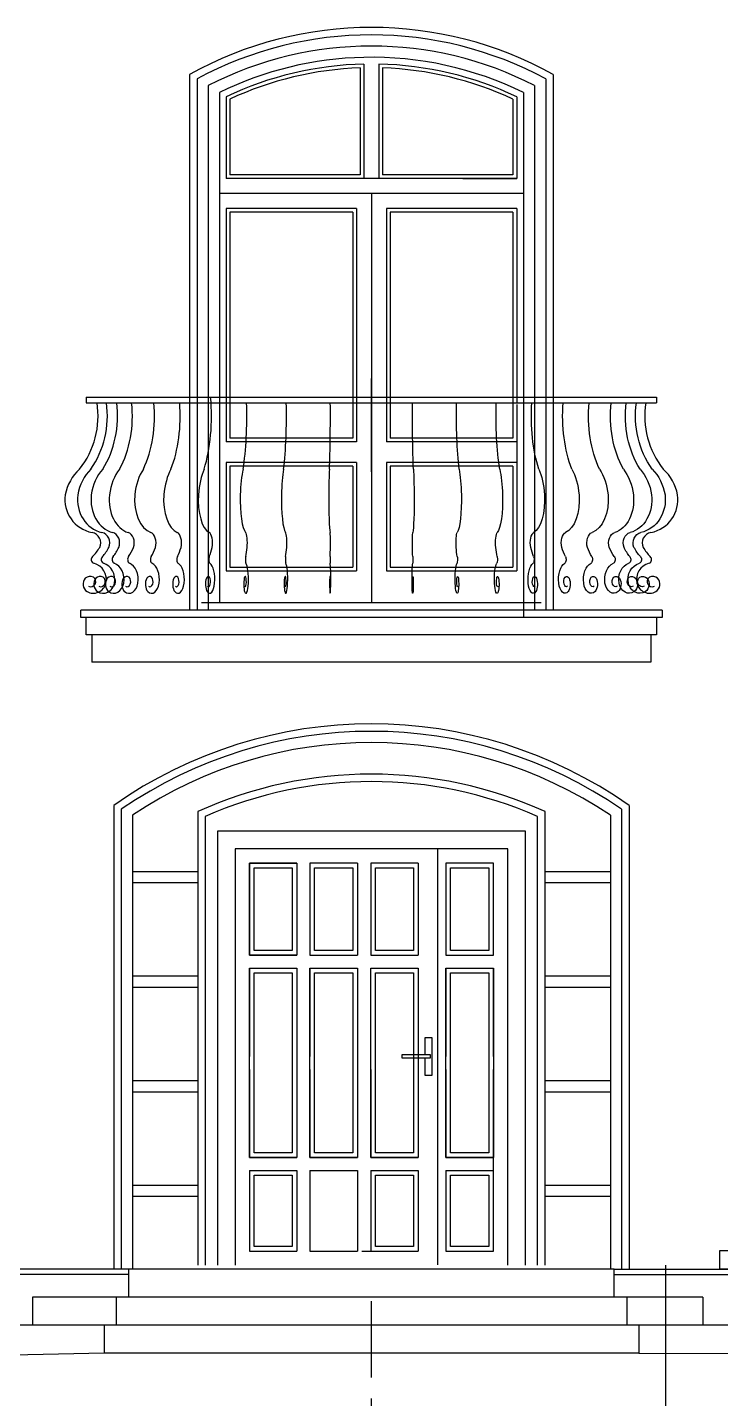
# Model space of a CAD drawing. Extents: x -133165 to 20117, y 15722 to 63536.
# Drawn here: x -123260 to -119547, y 47571 to 54915 of the extents above; entities that cross this region are included whole.
import ezdxf

# ---------------------------------------------------------------- set-up
doc = ezdxf.new("R2010")
doc.units = 0
doc.linetypes.add('GOST2_303_5', pattern=[24, 20, -1.5, 1, -1.5])
doc.linetypes.add('GOST2_303_6', pattern=[12, 8, -1.5, 1, -1.5])
doc.layers.get('0').update_dxf_attribs({"linetype": 'CONTINUOUS'})
for name, color, linetype in [('AXIS', 7, 'GOST2_303_5'), ('DOORS', 32, 'CONTINUOUS'), ('FRIZ', 173, 'CONTINUOUS'), ('WALL', 5, 'CONTINUOUS')]:
    doc.layers.add(name, color=color, linetype=linetype)

msp = doc.modelspace()

# ---------------------------------------------------------------- linework, layer by layer
at = {"ltscale": 10}
for p, q in [((-121417.4, 52534.8), (-121417.4, 53034.8)), ((-122944.5, 52934.4), (-119890.4, 52934.4)), ((-122944.5, 52934.4), (-122944.5, 52904.4)), ((-122944.5, 52934.4), (-122944.5, 52934.4)), ((-122944.5, 52904.4), (-119890.4, 52904.4)), ((-122944.5, 52904.4), (-119890.4, 52904.4)), ((-119890.4, 52934.4), (-119890.4, 52904.4)), ((-119890.4, 52934.4), (-119890.4, 52934.4)), ((-119860.3, 51794.5), (-122974.4, 51794.5)), ((-122974.4, 51754.8), (-122974.4, 51794.5)), ((-119860.3, 51794.5), (-119860.3, 51754.8)), ((-119860.3, 51754.8), (-122974.4, 51754.8)), ((-119860.3, 51754.8), (-122944.4, 51754.8)), ((-122944.4, 51661.8), (-122944.4, 51754.8)), ((-119890.3, 51754.8), (-119890.3, 51661.8)), ((-119890.3, 51661.8), (-122944.4, 51661.8)), ((-122914.4, 51661.8), (-122914.4, 51514.8)), ((-119920.3, 51661.8), (-119920.3, 51514.8)), ((-119920.3, 51514.8), (-122914.4, 51514.8)), ((-119920.3, 51514.8), (-122914.4, 51514.8)), ((-121062.1, 48287.2), (-121062.1, 50514.8)), ((-122697.4, 50394.8), (-122347.4, 50394.8)), ((-121816.4, 50437.8), (-121816.4, 49945.8)), ((-121746.4, 50437.8), (-121746.4, 49945.8)), ((-121492.4, 50437.8), (-121492.4, 49945.8)), ((-121421.1, 50437.8), (-121421.1, 49945.8)), ((-121167.1, 50437.8), (-121167.1, 49945.8)), ((-121018.4, 50437.8), (-121018.4, 49945.8)), ((-120487.4, 50394.8), (-120137.4, 50394.8)), ((-122697.4, 50334.8), (-122347.4, 50334.8)), ((-120487.4, 50334.8), (-120137.4, 50334.8)), ((-122070.4, 49945.8), (-121816.4, 49945.8)), ((-121746.4, 49945.8), (-121492.4, 49945.8)), ((-121421.1, 49945.8), (-121167.1, 49945.8)), ((-121018.4, 49945.8), (-120764.4, 49945.8)), ((-122070.4, 49875.8), (-121816.4, 49875.8)), ((-121816.4, 49875.8), (-121816.4, 49403.8)), ((-121746.4, 49875.8), (-121492.4, 49875.8)), ((-121746.4, 49875.8), (-121746.4, 49403.8)), ((-121492.4, 49875.8), (-121492.4, 49403.8)), ((-121018.4, 49875.8), (-120764.4, 49875.8)), ((-121018.4, 49875.8), (-121018.4, 49403.8)), ((-122697.4, 49834.8), (-122347.4, 49834.8)), ((-120487.4, 49834.8), (-120137.4, 49834.8)), ((-122697.4, 49774.8), (-122347.4, 49774.8)), ((-120487.4, 49774.8), (-120137.4, 49774.8)), ((-121816.4, 49333.8), (-121816.4, 48861.8)), ((-121746.4, 49333.8), (-121746.4, 48861.8)), ((-121492.4, 49333.8), (-121492.4, 48861.8)), ((-121421.1, 49333.8), (-121421.1, 48861.8)), ((-121167.1, 49333.8), (-121167.1, 48861.8)), ((-121018.4, 49333.8), (-121018.4, 48861.8)), ((-122697.4, 49274.8), (-122347.4, 49274.8)), ((-122697.4, 49214.8), (-122347.4, 49214.8)), ((-120487.4, 49274.8), (-120137.4, 49274.8)), ((-120487.4, 49214.8), (-120137.4, 49214.8)), ((-122070.4, 48861.8), (-121816.4, 48861.8)), ((-121746.4, 48861.8), (-121492.4, 48861.8)), ((-121421.1, 48861.8), (-121167.1, 48861.8)), ((-121018.4, 48861.8), (-120764.4, 48861.8)), ((-122070.4, 48791.8), (-121816.4, 48791.8)), ((-121816.4, 48791.8), (-121816.4, 48359.8)), ((-121746.4, 48791.8), (-121492.4, 48791.8)), ((-121746.4, 48791.8), (-121746.4, 48359.8)), ((-121492.4, 48791.8), (-121492.4, 48359.8)), ((-121421.1, 48791.8), (-121421.1, 48359.8)), ((-121421.1, 48791.8), (-121167.1, 48791.8)), ((-121167.1, 48791.8), (-121167.1, 48359.8)), ((-121018.4, 48791.8), (-120764.4, 48791.8)), ((-121018.4, 48791.8), (-121018.4, 48359.8)), ((-122697.4, 48714.8), (-122347.4, 48714.8)), ((-120487.4, 48714.8), (-120137.4, 48714.8)), ((-122697.4, 48654.8), (-122347.4, 48654.8)), ((-120487.4, 48654.8), (-120137.4, 48654.8)), ((-122717.4, 48264.8), (-132827.4, 48264.8)), ((-120117.4, 48264.8), (-122717.4, 48264.8)), ((-122717.4, 48114.8), (-122717.4, 48264.8)), ((-120117.4, 48114.8), (-120117.4, 48264.8)), ((-120117.4, 48264.8), (-116917.4, 48264.8)), ((-122717.4, 48234.8), (-129797.4, 48234.8)), ((-120117.4, 48234.8), (-116917.4, 48234.8)), ((-119642.4, 48114.8), (-123232.4, 48114.8)), ((-119642.4, 48114.8), (-123232.4, 48114.8)), ((-123232.4, 48114.8), (-123232.4, 47964.8)), ((-122784.8, 48114.8), (-122784.8, 47964.8)), ((-120049.9, 48114.8), (-120049.9, 47964.8)), ((-119642.4, 48114.8), (-119642.4, 47964.8)), ((-119031.7, 47964.8), (-123767.4, 47964.8)), ((-120249.1, 47964.8), (-123767.4, 47964.8)), ((-122849.1, 47964.8), (-122849.1, 47814.8)), ((-119985.6, 47964.8), (-119985.6, 47814.8))]:
    msp.add_line(p, q, dxfattribs=at)
for points in [[(-122347.4, 50714.8), (-122347.4, 48284.8)], [(-122307.4, 50688.8), (-122307.4, 48284.8)], [(-120527.4, 48284.8), (-120527.4, 50688.8)], [(-120487.4, 48284.8), (-120487.4, 50714.8)], [(-120592.4, 48284.8), (-120592.4, 50609.8), (-122242.4, 50609.8), (-122242.4, 48284.8)], [(-120687.4, 48284.8), (-120687.4, 50514.8), (-122147.4, 50514.8), (-122147.4, 48284.8)], [(-121816.4, 50437.8), (-122070.4, 50437.8), (-122070.4, 49945.8)], [(-121492.4, 50437.8), (-121746.4, 50437.8)], [(-121167.1, 50437.8), (-121421.1, 50437.8)], [(-120764.4, 50437.8), (-121018.4, 50437.8)], [(-120764.4, 49945.8), (-120764.4, 50437.8)], [(-122070.4, 49875.8), (-122070.4, 49403.8)], [(-120764.4, 49403.8), (-120764.4, 49875.8)], [(-121132.1, 49393.4), (-121132.1, 49303.4), (-121092.1, 49303.4), (-121092.1, 49503.4), (-121132.1, 49503.4), (-121132.1, 49413.4)], [(-122070.4, 49333.8), (-122070.4, 48861.8)], [(-121018.4, 48359.8), (-120764.4, 48359.8), (-120764.4, 49333.8)], [(-122070.4, 48791.8), (-122070.4, 48359.8), (-121816.4, 48359.8)], [(-121746.4, 48359.8), (-121492.4, 48359.8)], [(-121468.3, 48359.8), (-121409.9, 48359.8)], [(-121421.1, 48359.8), (-121167.1, 48359.8)]]:
    msp.add_lwpolyline(points, dxfattribs=at)
for points in [[(-122070.4, 50437.8), (-121816.4, 50437.8), (-121816.4, 49945.8), (-122070.4, 49945.8)], [(-122045.4, 50412.8), (-121841.4, 50412.8), (-121841.4, 49970.8), (-122045.4, 49970.8)], [(-121721.4, 50412.8), (-121517.4, 50412.8), (-121517.4, 49970.8), (-121721.4, 49970.8)], [(-121396.1, 50412.8), (-121192.1, 50412.8), (-121192.1, 49970.8), (-121396.1, 49970.8)], [(-120993.4, 50412.8), (-120789.4, 50412.8), (-120789.4, 49970.8), (-120993.4, 49970.8)], [(-122070.4, 49875.8), (-121816.4, 49875.8), (-121816.4, 48861.8), (-122070.4, 48861.8)], [(-121746.4, 49875.8), (-121492.4, 49875.8), (-121492.4, 48861.8), (-121746.4, 48861.8)], [(-121421.1, 49875.8), (-121167.1, 49875.8), (-121167.1, 48861.8), (-121421.1, 48861.8)], [(-121018.4, 49875.8), (-120764.4, 49875.8), (-120764.4, 48861.8), (-121018.4, 48861.8)], [(-122045.4, 49850.8), (-121841.4, 49850.8), (-121841.4, 48886.8), (-122045.4, 48886.8)], [(-121721.4, 49850.8), (-121517.4, 49850.8), (-121517.4, 48886.8), (-121721.4, 48886.8)], [(-121396.1, 49850.8), (-121192.1, 49850.8), (-121192.1, 48886.8), (-121396.1, 48886.8)], [(-120993.4, 49850.8), (-120789.4, 49850.8), (-120789.4, 48886.8), (-120993.4, 48886.8)], [(-121252.1, 49413.4), (-121102.1, 49413.4), (-121102.1, 49393.4), (-121252.1, 49393.4)], [(-122045.4, 48766.8), (-121841.4, 48766.8), (-121841.4, 48384.8), (-122045.4, 48384.8)], [(-121396.1, 48766.8), (-121192.1, 48766.8), (-121192.1, 48384.8), (-121396.1, 48384.8)], [(-120993.4, 48766.8), (-120789.4, 48766.8), (-120789.4, 48384.8), (-120993.4, 48384.8)], [(-119551.7, 48364.8), (-119031.7, 48364.8), (-119031.7, 48264.8), (-119551.7, 48264.8)]]:
    msp.add_lwpolyline(points, close=True, dxfattribs=at)
for centre, radius, start, end in [((-123337.8, 52833), 456.3, 321.57679, 8.99627), ((-119497, 52833), 456.3, 171.00373, 218.42321), ((-122815, 52366.9), 246.3, 132.15154, 169.44032), ((-120019.7, 52366.9), 246.3, 10.55968, 47.84846), ((-122879.9, 52385.6), 179.2, 171.54089, 259.10174), ((-119954.9, 52385.6), 179.2, 280.89826, 8.45911), ((-122924.3, 52153.7), 57, 335.34775, 79.35669), ((-119910.5, 52153.7), 57, 100.64331, 204.65225), ((-122897, 52064.6), 20.9, 130.65955, 248.70608), ((-123119.1, 52280.9), 289.2, 316.12797, 328.51791), ((-119715.6, 52280.9), 289.2, 211.48209, 223.87203), ((-119937.7, 52064.6), 20.9, 291.29392, 49.34045), ((-122927.5, 51957.7), 90.4, 347.07952, 75.29572), ((-119907.2, 51957.7), 90.4, 104.70428, 192.92048), ((-122915.6, 51932.9), 46.7, 137.69719, 237.62224), ((-122924.7, 51936.2), 37.9, 61.81355, 132.15183), ((-122906.6, 51953.6), 69.1, 240.52291, 346.53142), ((-122921, 51946.4), 27.2, 243.66896, 58.54839), ((-119928.1, 51953.6), 69.1, 193.46858, 299.47709), ((-119913.7, 51946.4), 27.2, 121.45161, 296.33104), ((-119910, 51936.2), 37.9, 47.84817, 118.18645), ((-119919.1, 51932.9), 46.7, 302.37776, 42.30281), ((-121417.4, 48662.6), 2253.1, 65.62121, 114.37879), ((-121417.4, 48662.6), 2213.1, 66.28713, 113.71287)]:
    msp.add_arc(centre, radius, start, end, dxfattribs=at)
for centre, major_axis, ratio, start_param, end_param in [((-123242.3, 52833, -3.4), (0, 456.3), 0.9, 4.041777, 4.869403), ((-123142.4, 52833, -3.4), (0, 456.3), 0.8, 4.041777, 4.869403), ((-123017.1, 52833, -3.4), (0, 456.3), 0.7, 4.041777, 4.869403), ((-122853.3, 52833, -3.4), (0, 456.3), 0.6, 4.041777, 4.869403), ((-122669.7, 52833, -3.4), (0, 456.3), 0.5, 4.041777, 4.869403), ((-122456.5, 52833, -3.4), (0, 456.3), 0.4, 4.041777, 4.936372), ((-122176, 52833, -3.4), (0, 456.3), 0.2, 4.041777, 4.869403), ((-121942, 52833, -3.4), (0, 456.3), 0.1524, 4.041777, 4.869403), ((-121660.5, 52833, -3.4), (0, 456.3), 0.0508, 4.041777, 4.869403), ((-122771.8, 52366.9, -3.4), (0, 246.3), 0.9, 0.735683, 1.386495), ((-122724.2, 52366.9, -3.4), (0, 246.3), 0.8, 0.735683, 1.386495), ((-122651.1, 52366.9, -3.4), (0, 246.3), 0.7, 0.735683, 1.386495), ((-122539.7, 52366.9, -3.4), (0, 246.3), 0.6, 0.735683, 1.386495), ((-122408.3, 52366.9, -3.4), (0, 246.3), 0.5, 0.735683, 1.386495), ((-122247.4, 52366.9, -3.4), (0, 246.3), 0.4, 0.735683, 1.386495), ((-122071.5, 52366.9, -3.4), (0, 246.3), 0.2, 0.735683, 1.386495), ((-121862.4, 52366.9, -3.4), (0, 246.3), 0.1524, 0.735683, 1.386495), ((-121633.9, 52366.9, -3.4), (0, 246.3), 0.0508, 0.735683, 1.386495), ((-122830.2, 52385.6, -3.4), (0, 179.2), 0.9, 1.423157, 2.951382), ((-122776.1, 52385.6, -3.4), (0, 179.2), 0.8, 1.423157, 2.951382), ((-122696.5, 52385.6, -3.4), (0, 179.2), 0.7, 1.423157, 2.951382), ((-122578.6, 52385.6, -3.4), (0, 179.2), 0.6, 1.423157, 2.951382), ((-122440.8, 52385.6, -3.4), (0, 179.2), 0.5, 1.423157, 2.951382), ((-122273.3, 52385.6, -3.4), (0, 179.2), 0.4, 1.423157, 2.951382), ((-122084.5, 52385.6, -3.4), (0, 179.2), 0.2, 1.423157, 2.951382), ((-121872.2, 52385.6, -3.4), (0, 179.2), 0.1524, 1.423157, 2.951382), ((-121637.2, 52385.6, -3.4), (0, 179.2), 0.0508, 1.423157, 2.951382), ((-122870.2, 52153.7, -3.4), (0, 57), 0.9, 4.282126, 6.097425), ((-122811.6, 52153.7, -3.4), (0, 57), 0.8, 4.282126, 6.097425), ((-122727.6, 52153.7, -3.4), (0, 57), 0.7, 4.282126, 6.097425), ((-122605.2, 52153.7, -3.4), (0, 57), 0.6, 4.282126, 6.097425), ((-122463, 52153.7, -3.4), (0, 57), 0.5, 4.282126, 6.097425), ((-122291.1, 52153.7, -3.4), (0, 57), 0.4, 4.282126, 6.097425), ((-122093.3, 52153.7, -3.4), (0, 57), 0.2, 4.282126, 6.097425), ((-121879, 52153.7, -3.4), (0, 57), 0.1524, 4.282126, 6.097425), ((-121639.5, 52153.7, -3.4), (0, 57), 0.0508, 4.282126, 6.097425), ((-122845.6, 52064.6, -3.4), (0, 20.9), 0.9, 0.709643, 2.769944), ((-123045.6, 52280.9, -3.4), (0, 289.2), 0.9, 3.946678, 4.162923), ((-122789.8, 52064.6, -3.4), (0, 20.9), 0.8, 0.709643, 2.769944), ((-122967.5, 52280.9, -3.4), (0, 289.2), 0.8, 3.946678, 4.162923), ((-122708.5, 52064.6, -3.4), (0, 20.9), 0.7, 0.709643, 2.769944), ((-122864, 52280.9, -3.4), (0, 289.2), 0.7, 3.946678, 4.162923), ((-122588.8, 52064.6, -3.4), (0, 20.9), 0.6, 0.709643, 2.769944), ((-122722.1, 52280.9, -3.4), (0, 289.2), 0.6, 3.946678, 4.162923), ((-122449.3, 52064.6, -3.4), (0, 20.9), 0.5, 0.709643, 2.769944), ((-122560.4, 52280.9, -3.4), (0, 289.2), 0.5, 3.946678, 4.162923), ((-122280.2, 52064.6, -3.4), (0, 20.9), 0.4, 0.709643, 2.769944), ((-122369, 52280.9, -3.4), (0, 289.2), 0.4, 3.946678, 4.162923), ((-122087.9, 52064.6, -3.4), (0, 20.9), 0.2, 0.709643, 2.769944), ((-122132.3, 52280.9, -3.4), (0, 289.2), 0.2, 3.946678, 4.162923), ((-121874.8, 52064.6, -3.4), (0, 20.9), 0.1524, 0.709643, 2.769944), ((-121908.7, 52280.9, -3.4), (0, 289.2), 0.1524, 3.946678, 4.162923), ((-121638.1, 52064.6, -3.4), (0, 20.9), 0.0508, 0.709643, 2.769944), ((-121649.4, 52280.9, -3.4), (0, 289.2), 0.0508, 3.946678, 4.162923), ((-122873.1, 51957.7, -3.4), (0, 90.4), 0.9, 4.486884, 6.026547), ((-122814.3, 51957.7, -3.4), (0, 90.4), 0.8, 4.486884, 6.026547), ((-122729.9, 51957.7, -3.4), (0, 90.4), 0.7, 4.486884, 6.026547), ((-122607.2, 51957.7, -3.4), (0, 90.4), 0.6, 4.486884, 6.026547), ((-122464.6, 51957.7, -3.4), (0, 90.4), 0.5, 4.486884, 6.026547), ((-122292.4, 51957.7, -3.4), (0, 90.4), 0.4, 4.486884, 6.026547), ((-122094, 51957.7, -3.4), (0, 90.4), 0.2, 4.486884, 6.026547), ((-121879.5, 51957.7, -3.4), (0, 90.4), 0.1524, 4.486884, 6.026547), ((-121639.6, 51957.7, -3.4), (0, 90.4), 0.0508, 4.486884, 6.026547), ((-122862.4, 51932.9, -3.4), (0, 46.7), 0.9, 0.832473, 2.576494), ((-122870.6, 51936.2, -3.4), (0, 37.9), 0.9, -0.491946, 0.735688), ((-122854.3, 51953.6, -3.4), (0, 69.1), 0.9, 2.62712, 4.477318), ((-122867.3, 51946.4, -3.4), (0, 27.2), 0.9, 2.682029, 5.734251), ((-122804.7, 51932.9, -3.4), (0, 46.7), 0.8, 0.832473, 2.576494), ((-122812, 51936.2, -3.4), (0, 37.9), 0.8, -0.491946, 0.735688), ((-122797.5, 51953.6, -3.4), (0, 69.1), 0.8, 2.62712, 4.477318), ((-122809.1, 51946.4, -3.4), (0, 27.2), 0.8, 2.682029, 5.734251), ((-122721.5, 51932.9, -3.4), (0, 46.7), 0.7, 0.832473, 2.576494), ((-122727.9, 51936.2, -3.4), (0, 37.9), 0.7, -0.491946, 0.735688), ((-122715.3, 51953.6, -3.4), (0, 69.1), 0.7, 2.62712, 4.477318), ((-122725.4, 51946.4, -3.4), (0, 27.2), 0.7, 2.682029, 5.734251), ((-122600, 51932.9, -3.4), (0, 46.7), 0.6, 0.832473, 2.576494), ((-122605.5, 51936.2, -3.4), (0, 37.9), 0.6, -0.491946, 0.735688), ((-122594.6, 51953.6, -3.4), (0, 69.1), 0.6, 2.62712, 4.477318), ((-122603.3, 51946.4, -3.4), (0, 27.2), 0.6, 2.682029, 5.734251), ((-122458.6, 51932.9, -3.4), (0, 46.7), 0.5, 0.832473, 2.576494), ((-122463.2, 51936.2, -3.4), (0, 37.9), 0.5, -0.491946, 0.735688), ((-122454.1, 51953.6, -3.4), (0, 69.1), 0.5, 2.62712, 4.477318), ((-122461.3, 51946.4, -3.4), (0, 27.2), 0.5, 2.682029, 5.734251), ((-122287.6, 51932.9, -3.4), (0, 46.7), 0.4, 0.832473, 2.576494), ((-122291.3, 51936.2, -3.4), (0, 37.9), 0.4, -0.491946, 0.735688), ((-122284, 51953.6, -3.4), (0, 69.1), 0.4, 2.62712, 4.477318), ((-122289.8, 51946.4, -3.4), (0, 27.2), 0.4, 2.682029, 5.734251), ((-122091.6, 51932.9, -3.4), (0, 46.7), 0.2, 0.832473, 2.576494), ((-122093.4, 51936.2, -3.4), (0, 37.9), 0.2, -0.491946, 0.735688), ((-122089.8, 51953.6, -3.4), (0, 69.1), 0.2, 2.62712, 4.477318), ((-122092.7, 51946.4, -3.4), (0, 27.2), 0.2, 2.682029, 5.734251), ((-121877.7, 51932.9, -3.4), (0, 46.7), 0.1524, 0.832473, 2.576494), ((-121879.1, 51936.2, -3.4), (0, 37.9), 0.1524, -0.491946, 0.735688), ((-121876.3, 51953.6, -3.4), (0, 69.1), 0.1524, 2.62712, 4.477318), ((-121878.5, 51946.4, -3.4), (0, 27.2), 0.1524, 2.682029, 5.734251), ((-121639, 51932.9, -3.4), (0, 46.7), 0.0508, 0.832473, 2.576494), ((-121639.5, 51936.2, -3.4), (0, 37.9), 0.0508, -0.491946, 0.735688), ((-121638.6, 51953.6, -3.4), (0, 69.1), 0.0508, 2.62712, 4.477318), ((-121639.3, 51946.4, -3.4), (0, 27.2), 0.0508, 2.682029, 5.734251)]:
    msp.add_ellipse(centre, major_axis=major_axis, ratio=ratio, start_param=start_param, end_param=end_param, dxfattribs=at)
at = {"ltscale": 10, "extrusion": (0, 0, -1)}
for centre, major_axis, ratio, start_param, end_param in [((-121174.3, 52833, -3.4), (0, 456.3), 0.0508, 4.041777, 4.869403), ((-120892.7, 52833, -3.4), (0, 456.3), 0.1524, 4.041777, 4.869403), ((-120658.7, 52833, -3.4), (0, 456.3), 0.2, 4.041777, 4.869403), ((-120378.2, 52833, -3.4), (0, 456.3), 0.4, 4.041777, 4.869403), ((-120165, 52833, -3.4), (0, 456.3), 0.5, 4.041777, 4.869403), ((-119981.4, 52833, -3.4), (0, 456.3), 0.6, 4.041777, 4.869403), ((-119817.6, 52833, -3.4), (0, 456.3), 0.7, 4.041777, 4.869403), ((-119692.3, 52833, -3.4), (0, 456.3), 0.8, 4.041777, 4.869403), ((-119592.4, 52833, -3.4), (0, 456.3), 0.9, 4.041777, 4.869403), ((-121200.8, 52366.9, -3.4), (0, 246.3), 0.0508, 0.735683, 1.386495), ((-120972.4, 52366.9, -3.4), (0, 246.3), 0.1524, 0.735683, 1.386495), ((-120763.2, 52366.9, -3.4), (0, 246.3), 0.2, 0.735683, 1.386495), ((-120587.3, 52366.9, -3.4), (0, 246.3), 0.4, 0.735683, 1.386495), ((-120426.4, 52366.9, -3.4), (0, 246.3), 0.5, 0.735683, 1.386495), ((-120295.1, 52366.9, -3.4), (0, 246.3), 0.6, 0.735683, 1.386495), ((-120183.6, 52366.9, -3.4), (0, 246.3), 0.7, 0.735683, 1.386495), ((-120110.5, 52366.9, -3.4), (0, 246.3), 0.8, 0.735683, 1.386495), ((-120062.9, 52366.9, -3.4), (0, 246.3), 0.9, 0.735683, 1.386495), ((-121197.5, 52385.6, -3.4), (0, 179.2), 0.0508, 1.423157, 2.951382), ((-120962.5, 52385.6, -3.4), (0, 179.2), 0.1524, 1.423157, 2.951382), ((-120750.3, 52385.6, -3.4), (0, 179.2), 0.2, 1.423157, 2.951382), ((-120561.4, 52385.6, -3.4), (0, 179.2), 0.4, 1.423157, 2.951382), ((-120394, 52385.6, -3.4), (0, 179.2), 0.5, 1.423157, 2.951382), ((-120256.1, 52385.6, -3.4), (0, 179.2), 0.6, 1.423157, 2.951382), ((-120138.2, 52385.6, -3.4), (0, 179.2), 0.7, 1.423157, 2.951382), ((-120058.6, 52385.6, -3.4), (0, 179.2), 0.8, 1.423157, 2.951382), ((-120004.5, 52385.6, -3.4), (0, 179.2), 0.9, 1.423157, 2.951382), ((-121195.3, 52153.7, -3.4), (0, 57), 0.0508, 4.282126, 6.097425), ((-120955.7, 52153.7, -3.4), (0, 57), 0.1524, 4.282126, 6.097425), ((-120741.4, 52153.7, -3.4), (0, 57), 0.2, 4.282126, 6.097425), ((-120543.6, 52153.7, -3.4), (0, 57), 0.4, 4.282126, 6.097425), ((-120371.8, 52153.7, -3.4), (0, 57), 0.5, 4.282126, 6.097425), ((-120229.5, 52153.7, -3.4), (0, 57), 0.6, 4.282126, 6.097425), ((-120107.1, 52153.7, -3.4), (0, 57), 0.7, 4.282126, 6.097425), ((-120023.1, 52153.7, -3.4), (0, 57), 0.8, 4.282126, 6.097425), ((-119964.5, 52153.7, -3.4), (0, 57), 0.9, 4.282126, 6.097425), ((-121185.4, 52280.9, -3.4), (0, 289.2), 0.0508, 3.946678, 4.162923), ((-121196.7, 52064.6, -3.4), (0, 20.9), 0.0508, 0.709643, 2.769944), ((-120926, 52280.9, -3.4), (0, 289.2), 0.1524, 3.946678, 4.162923), ((-120959.9, 52064.6, -3.4), (0, 20.9), 0.1524, 0.709643, 2.769944), ((-120702.4, 52280.9, -3.4), (0, 289.2), 0.2, 3.946678, 4.162923), ((-120746.8, 52064.6, -3.4), (0, 20.9), 0.2, 0.709643, 2.769944), ((-120465.7, 52280.9, -3.4), (0, 289.2), 0.4, 3.946678, 4.162923), ((-120554.5, 52064.6, -3.4), (0, 20.9), 0.4, 0.709643, 2.769944), ((-120274.3, 52280.9, -3.4), (0, 289.2), 0.5, 3.946678, 4.162923), ((-120385.4, 52064.6, -3.4), (0, 20.9), 0.5, 0.709643, 2.769944), ((-120112.6, 52280.9, -3.4), (0, 289.2), 0.6, 3.946678, 4.162923), ((-120245.9, 52064.6, -3.4), (0, 20.9), 0.6, 0.709643, 2.769944), ((-119970.7, 52280.9, -3.4), (0, 289.2), 0.7, 3.946678, 4.162923), ((-120126.2, 52064.6, -3.4), (0, 20.9), 0.7, 0.709643, 2.769944), ((-119867.2, 52280.9, -3.4), (0, 289.2), 0.8, 3.946678, 4.162923), ((-120044.9, 52064.6, -3.4), (0, 20.9), 0.8, 0.709643, 2.769944), ((-119789.2, 52280.9, -3.4), (0, 289.2), 0.9, 3.946678, 4.162923), ((-119989.1, 52064.6, -3.4), (0, 20.9), 0.9, 0.709643, 2.769944), ((-121195.1, 51957.7, -3.4), (0, 90.4), 0.0508, 4.486884, 6.026547), ((-120955.2, 51957.7, -3.4), (0, 90.4), 0.1524, 4.486884, 6.026547), ((-120740.7, 51957.7, -3.4), (0, 90.4), 0.2, 4.486884, 6.026547), ((-120542.3, 51957.7, -3.4), (0, 90.4), 0.4, 4.486884, 6.026547), ((-120370.1, 51957.7, -3.4), (0, 90.4), 0.5, 4.486884, 6.026547), ((-120227.6, 51957.7, -3.4), (0, 90.4), 0.6, 4.486884, 6.026547), ((-120104.8, 51957.7, -3.4), (0, 90.4), 0.7, 4.486884, 6.026547), ((-120020.5, 51957.7, -3.4), (0, 90.4), 0.8, 4.486884, 6.026547), ((-119961.6, 51957.7, -3.4), (0, 90.4), 0.9, 4.486884, 6.026547), ((-121196.2, 51953.6, -3.4), (0, 69.1), 0.0508, 2.62712, 4.477318), ((-121195.4, 51946.4, -3.4), (0, 27.2), 0.0508, 2.682029, 5.734251), ((-121195.2, 51936.2, -3.4), (0, 37.9), 0.0508, -0.491946, 0.735688), ((-121195.7, 51932.9, -3.4), (0, 46.7), 0.0508, 0.832473, 2.576494), ((-120958.4, 51953.6, -3.4), (0, 69.1), 0.1524, 2.62712, 4.477318), ((-120956.2, 51946.4, -3.4), (0, 27.2), 0.1524, 2.682029, 5.734251), ((-120955.7, 51936.2, -3.4), (0, 37.9), 0.1524, -0.491946, 0.735688), ((-120957, 51932.9, -3.4), (0, 46.7), 0.1524, 0.832473, 2.576494), ((-120744.9, 51953.6, -3.4), (0, 69.1), 0.2, 2.62712, 4.477318), ((-120742, 51946.4, -3.4), (0, 27.2), 0.2, 2.682029, 5.734251), ((-120741.3, 51936.2, -3.4), (0, 37.9), 0.2, -0.491946, 0.735688), ((-120743.1, 51932.9, -3.4), (0, 46.7), 0.2, 0.832473, 2.576494), ((-120550.7, 51953.6, -3.4), (0, 69.1), 0.4, 2.62712, 4.477318), ((-120544.9, 51946.4, -3.4), (0, 27.2), 0.4, 2.682029, 5.734251), ((-120543.4, 51936.2, -3.4), (0, 37.9), 0.4, -0.491946, 0.735688), ((-120547.1, 51932.9, -3.4), (0, 46.7), 0.4, 0.832473, 2.576494), ((-120380.6, 51953.6, -3.4), (0, 69.1), 0.5, 2.62712, 4.477318), ((-120373.4, 51946.4, -3.4), (0, 27.2), 0.5, 2.682029, 5.734251), ((-120371.5, 51936.2, -3.4), (0, 37.9), 0.5, -0.491946, 0.735688), ((-120376.1, 51932.9, -3.4), (0, 46.7), 0.5, 0.832473, 2.576494), ((-120240.1, 51953.6, -3.4), (0, 69.1), 0.6, 2.62712, 4.477318), ((-120231.5, 51946.4, -3.4), (0, 27.2), 0.6, 2.682029, 5.734251), ((-120229.2, 51936.2, -3.4), (0, 37.9), 0.6, -0.491946, 0.735688), ((-120234.7, 51932.9, -3.4), (0, 46.7), 0.6, 0.832473, 2.576494), ((-120119.5, 51953.6, -3.4), (0, 69.1), 0.7, 2.62712, 4.477318), ((-120109.4, 51946.4, -3.4), (0, 27.2), 0.7, 2.682029, 5.734251), ((-120106.8, 51936.2, -3.4), (0, 37.9), 0.7, -0.491946, 0.735688), ((-120113.2, 51932.9, -3.4), (0, 46.7), 0.7, 0.832473, 2.576494), ((-120037.2, 51953.6, -3.4), (0, 69.1), 0.8, 2.62712, 4.477318), ((-120025.7, 51946.4, -3.4), (0, 27.2), 0.8, 2.682029, 5.734251), ((-119980.4, 51953.6, -3.4), (0, 69.1), 0.9, 2.62712, 4.477318), ((-120022.7, 51936.2, -3.4), (0, 37.9), 0.8, -0.491946, 0.735688), ((-120030, 51932.9, -3.4), (0, 46.7), 0.8, 0.832473, 2.576494), ((-119967.5, 51946.4, -3.4), (0, 27.2), 0.9, 2.682029, 5.734251), ((-119964.1, 51936.2, -3.4), (0, 37.9), 0.9, -0.491946, 0.735688), ((-119972.3, 51932.9, -3.4), (0, 46.7), 0.9, 0.832473, 2.576494)]:
    msp.add_ellipse(centre, major_axis=major_axis, ratio=ratio, start_param=start_param, end_param=end_param, dxfattribs=at)
at = {"layer": 'AXIS', "color": 147, "linetype": 'GOST2_303_6', "ltscale": 100}
msp.add_line((-119842.4, 48284.8), (-119842.4, 44084.3), dxfattribs=at)
at = {"layer": 'AXIS', "color": 147, "ltscale": 75}
msp.add_line((-121417.4, 44084.3), (-121417.4, 48092.2), dxfattribs=at)
at = {"layer": 'DOORS', "ltscale": 100}
for p, q in [((-121457.4, 54718.3), (-121457.4, 54105.2)), ((-121377.4, 54718.3), (-121377.4, 54105.2)), ((-121477.4, 54697.8), (-121477.4, 54125.2)), ((-121357.4, 54697.8), (-121357.4, 54125.2)), ((-122231.4, 54566.1), (-122231.4, 51834.8)), ((-120603.4, 54566.1), (-120603.4, 51894.8)), ((-120603.4, 54566.1), (-120603.4, 51754.8)), ((-122195.4, 54543.5), (-122195.4, 54105.2)), ((-122175.4, 54530.8), (-122175.4, 54125.2)), ((-120659.4, 54530.8), (-120659.4, 54125.2)), ((-120639.4, 54543.5), (-120639.4, 54105.2)), ((-121477.4, 54125.2), (-122175.4, 54125.2)), ((-121927.4, 54125.2), (-122175.4, 54125.2)), ((-120659.4, 54125.2), (-121357.4, 54125.2)), ((-120659.4, 54125.2), (-120907.4, 54125.2)), ((-121907.4, 54105.2), (-122195.4, 54105.2)), ((-120639.4, 54105.2), (-122195.4, 54105.2)), ((-121907.4, 54105.2), (-122195.4, 54105.2)), ((-120992.4, 54105.2), (-121842.4, 54105.2)), ((-120927.4, 54105.2), (-120639.4, 54105.2)), ((-120603.4, 54025.2), (-122231.4, 54025.2)), ((-121907.4, 54025.2), (-122231.4, 54025.2)), ((-121417.4, 54025.2), (-121417.4, 51834.8)), ((-120603.4, 54025.2), (-120927.4, 54025.2)), ((-122195.4, 53945.2), (-122195.4, 52694.8)), ((-121497.4, 53945.2), (-122195.4, 53945.2)), ((-122175.4, 53948.1), (-122175.4, 53945.2)), ((-122175.4, 53925.2), (-122175.4, 52714.8)), ((-121517.4, 53925.2), (-122175.4, 53925.2)), ((-121517.4, 53925.2), (-121517.4, 52714.8)), ((-121497.4, 53945.2), (-121497.4, 52694.8)), ((-120639.4, 53945.2), (-121337.4, 53945.2)), ((-121337.4, 53945.2), (-121337.4, 52694.8)), ((-120659.4, 53925.2), (-121317.4, 53925.2)), ((-121317.4, 53925.2), (-121317.4, 52714.8)), ((-120659.4, 53925.2), (-120659.4, 52734.8)), ((-120639.4, 53945.2), (-120639.4, 52904.8)), ((-120639.4, 52894.8), (-120639.4, 52004.8)), ((-120659.4, 52784.8), (-120659.4, 52714.8)), ((-121497.4, 52694.8), (-122195.4, 52694.8)), ((-121517.4, 52714.8), (-122175.4, 52714.8)), ((-120639.4, 52694.8), (-121337.4, 52694.8)), ((-120659.4, 52714.8), (-121317.4, 52714.8)), ((-122195.4, 52584.8), (-122195.4, 52004.8)), ((-121497.4, 52584.8), (-122195.4, 52584.8)), ((-121497.4, 52584.8), (-121497.4, 52004.8)), ((-120639.4, 52584.8), (-121337.4, 52584.8)), ((-121337.4, 52584.8), (-121337.4, 52004.8)), ((-122175.4, 52564.8), (-122175.4, 52024.8)), ((-121517.4, 52564.8), (-122175.4, 52564.8)), ((-121517.4, 52564.8), (-121517.4, 52024.8)), ((-120659.4, 52564.8), (-121317.4, 52564.8)), ((-121317.4, 52564.8), (-121317.4, 52024.8)), ((-120659.4, 52564.8), (-120659.4, 52024.8)), ((-122195.4, 52004.8), (-121497.4, 52004.8)), ((-122175.4, 52024.8), (-121517.4, 52024.8)), ((-121337.4, 52004.8), (-120639.4, 52004.8)), ((-121317.4, 52024.8), (-120659.4, 52024.8)), ((-122327.4, 51834.8), (-120507.4, 51834.8))]:
    msp.add_line(p, q, dxfattribs=at)
at = {"layer": 'DOORS', "color": 1, "ltscale": 100}
msp.add_line((-120639.4, 54105.2), (-120927.4, 54105.2), dxfattribs=at)
at = {"layer": 'DOORS', "ltscale": 100}
for radius, start, end in [(1850, 91.23892, 116.10388), (1814, 91.26352, 115.39691), (1850, 63.89612, 91.23892), (1814, 64.60309, 88.73648), (1794, 91.9166, 114.99376), (1794, 65.00624, 88.0834)]:
    msp.add_arc((-121417.4, 52904.8), radius, start, end, dxfattribs=at)
at = {"layer": 'FRIZ', "ltscale": 50}
for p, q in [((-122391.4, 54663), (-122391.4, 51794.5)), ((-122351.4, 54639.3), (-122351.4, 51794.5)), ((-120483.4, 54639.3), (-120483.4, 51794.5)), ((-120443.4, 54663), (-120443.4, 51794.5)), ((-122291.4, 54603.1), (-122291.4, 51794.5)), ((-120543.4, 54603.1), (-120543.4, 51794.5)), ((-122797.4, 50748), (-122797.4, 48264.8)), ((-120037.4, 50748), (-120037.4, 48264.8)), ((-122757.4, 50727.2), (-122757.4, 48264.8)), ((-122697.4, 50695.4), (-122697.4, 48264.8)), ((-120137.4, 50695.4), (-120137.4, 48264.8)), ((-120077.4, 50727.2), (-120077.4, 48264.8))]:
    msp.add_line(p, q, dxfattribs=at)
for centre, radius, start, end in [((-121417.4, 52904.8), 2010, 61.01523, 118.98477), ((-121417.4, 52904.8), 1970, 61.69847, 118.30153), ((-121417.4, 52904.8), 1910, 62.76819, 117.23181), ((-121417.4, 48786.1), 2398.6, 54.87724, 125.12276), ((-121417.4, 48786.1), 2358.6, 55.38019, 124.61981), ((-121417.4, 48786.1), 2298.6, 56.1614, 123.8386)]:
    msp.add_arc(centre, radius, start, end, dxfattribs=at)
at = {"layer": 'WALL', "color": 5, "ltscale": 100}
for p, q in [((-122849.1, 47814.8), (-125542.4, 47757.4)), ((-119985.6, 47814.8), (-122849.1, 47814.8)), ((-119985.6, 47814.8), (-107121.5, 47782.4))]:
    msp.add_line(p, q, dxfattribs=at)

doc.saveas('drawing.dxf')
